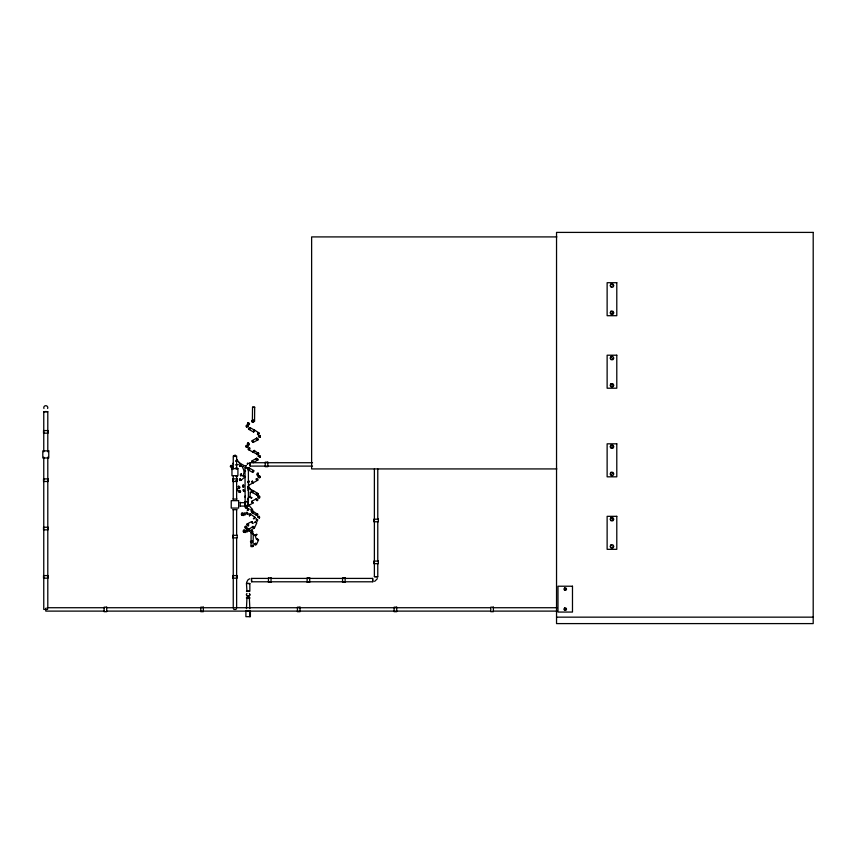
<?xml version="1.0" encoding="UTF-8"?>
<svg xmlns="http://www.w3.org/2000/svg" width="856" height="856" viewBox="0 0 856 856"><rect width="100%" height="100%" fill="white"/><g stroke="black" fill="none" stroke-linecap="round" stroke-linejoin="round"><path stroke-width="1.28" d="M252.509 545.679L252.82 546.62L251.022 546.62L251.118 532.357M252.381 421.099L252.541 407.189L254.681 407.221L254.553 421.141L252.873 422.179L252.113 420.435L253.323 421.312L253.419 422.179L252.681 421.922M252.06 546.299L253.098 546.288L253.248 533.641M250.016 497.529L250.252 492.072L252.338 492.307L251.45 492.307M245.265 502.804L245.33 506.067M238.289 487.171L238.45 486.219M239.423 488.123L239.091 486.219M242.601 486.069L242.762 485.106L243.66 485.138L243.04 486.989M236.748 476.557L236.909 475.583M240.322 474.823L241.071 473.86L241.306 475.797L240.429 475.722M254.5 431.039L254.146 430.194L253.825 431.895M258.598 434.538L257.517 434.548L258.362 432.836M258.726 433.692L258.887 432.836L254.66 430.194M258.266 454.761L252.948 452.118L253.119 451.262L254.296 450.417L258.961 453.915M248.657 486.882L248.026 488.733M253.74 471.485L253.451 470.64L252.595 472.341L253.879 470.629L249.353 468.093L248.497 469.826M257.378 474.984L257.752 473.282M258.041 474.138L258.234 473.282L257.196 473.282L256.875 474.984M240.322 491.451L240.097 492.414L238.984 492.371L239.252 490.531M247.876 510.272L248.711 508.55L249.117 509.416L247.384 510.283L247.651 509.416M257.603 495.207L252.242 492.564L252.445 491.719L253.558 490.863L257.913 493.505L257.709 494.351M252.274 492.575L253.558 490.863L248.625 488.316M244.666 530.527L244.966 532.432M257.977 514.574L252.745 511.075L251.899 512.798L257.271 515.43M252.103 511.942L252.327 512.798L253.173 511.075M249.899 530.335L248.914 531.298L248.604 529.383L249.364 529.383M242.815 513.525L243.104 515.43L244.452 514.477L243.906 513.504L242.794 513.504L242.227 514.477L242.772 515.451L243.885 515.451L243.575 513.525M246.988 505.661L246.806 506.388L247.48 506.388M248.347 505.661L248.529 504.933L247.47 505.072M250.829 510.946L252.552 509.491L251.504 510.946M253.301 491.719L253.526 490.852M243.864 476.278L243.029 476.022L244.399 470.832L245.608 471.089M248.7 448.737L248.454 449.593L253.012 452.129L253.258 451.262M254.232 450.406L253.376 452.129M246.549 582.487L247.94 579.897L249.588 578.795M256.308 439.021L256.575 438.165L258.287 439.021L258.009 439.866L257.025 439.866M259.85 435.522L260.299 437.234L258.897 437.234L258.501 436.378L258.854 435.522L260.256 435.533L259.978 437.234M230.446 466.381L230.735 465.504L232.072 465.493L232.532 466.381M232.8 464.038L233.089 463.16M232.137 467.258L231.719 465.504M240.868 479.628L239.819 480.601L239.391 479.628L240.45 478.654M256.158 459.244L256.436 458.388L258.159 459.244L257.87 460.089L256.875 460.089M258.351 456.601L258.63 455.745L260.042 455.756L260.074 457.457M256.008 479.467L256.297 478.611L258.031 479.467L257.731 480.312L256.725 480.312M258.116 476.824L258.416 475.968L259.817 475.979L260.192 476.824L259.839 477.68L258.437 477.669M255.858 499.69L256.158 498.834L257.891 499.69L257.592 500.535L256.565 500.535M258.202 497.892L258.191 496.191L259.593 496.191L259.261 497.892M259.379 518.115L259.368 516.414L257.956 516.414L257.635 517.27L258.319 516.414M237.369 475.583L237.026 476.45L235.999 476.45M235.657 468.564L236.834 467.59M251.653 421.312L252.766 420.178L253.558 420.51L253.569 422.104L251.974 422.104M252.349 421.12L252.67 420.328M248.807 524.856L248.443 525.745L246.721 524.856L247.084 523.979L248.133 523.979M564.532 588.714C564.446 591.774 567.592 587.676 564.66 588.553M564.532 608.766L564.532 609.568M245.479 506.121L245.469 507.875L246.838 507.875L247.213 506.998L246.507 507.875M248.593 505.511L248.968 504.633M246.817 531.811L247.224 530.859M248.732 485.277L249.117 484.4M243.04 486.069L243.457 485.138L243.735 487.021L242.826 486.989M245.961 465.664L245.565 466.541L246.314 465.664M247.138 464.177L247.544 463.289L248.604 463.289M248.775 443.066L247.694 443.066L247.288 443.943L247.951 444.82L249.032 444.82L249.438 443.943M247.951 446.308L247.544 447.196L246.186 447.185L246.218 445.43L247.288 445.43M254.628 544.149L256.393 544.673L258.533 540.093L257.346 539.034M239.616 488.027L240.012 487.171L238.268 486.315L238.535 488.027M253.761 527.713L254.532 527.713L256.704 523.144L255.516 522.085M246.464 425.207L246.421 426.962L247.791 426.962L248.208 426.085L247.544 425.207M248.936 422.832L247.855 422.832L247.438 423.72L248.09 424.597L249.182 424.597L249.599 423.72M243.446 514.167L242.901 513.193L241.799 513.193L241.874 515.141L242.89 515.141M245.501 514.831L245.972 513.846M243.628 530.206L243.682 532.154M247.288 531.833L247.748 530.859M239.07 462.786L243.767 465.364L242.73 467.076M235.764 456.59L235.389 455.146L234.105 455.488L233.977 456.59M236.994 461.095L236.609 459.651M245.126 496.084L244.998 497.186L245.469 496.138M248.015 501.702L247.994 501.509M240.739 474.823L241.371 473.935L240.59 475.722M377.389 578.656L374.639 581.406M250.08 514.948L250.519 514.146L254.906 517.259L254.467 518.062M255.591 535.835L250.969 532.742L252.06 531.127M255.388 535.835L256.682 534.219L256.244 535.032M241.799 513.193L241.232 514.167L241.777 515.141M254.435 543.614L256.201 544.149L255.131 545.186L254.574 544.149L255.698 543.1M245.33 503.435L245.137 505.019L246.699 506.067A1.691 1.68 -90 0 0 247.876 503.178A1.691 1.691 0 0 1 248.037 505.404A1.691 1.691 0 0 1 245.854 505.832A1.691 1.691 0 0 1 245.137 503.724L245.512 505.564M237.155 488.787L236.513 489.707L236.898 490.627L237.925 490.627M240.012 492.371L240.664 491.451M249.128 429.37L249.995 427.636L254.585 430.183L253.718 431.906M254.243 430.183L253.376 431.906L248.786 429.37M248.818 449.593L249.31 447.87M253.494 470.629L252.638 472.351L248.112 469.826M230.981 465.493L230.339 466.381L230.788 467.269L231.88 467.269M252.317 512.787L252.98 511.942M257.142 513.718L256.265 515.43L255.88 514.574L257.624 513.728L256.704 515.43M257.453 493.505L256.586 495.207L256.19 494.351L256.886 493.505L257.945 493.505L258.309 494.351M245.554 526.354L244.87 527.232L245.233 528.099L246.603 528.109L246.967 527.232L246.282 528.099M248.112 530.517L248.796 529.639L248.433 528.762L247.395 528.762M245.811 506.121L245.116 506.998L245.779 507.875M247.726 508.539L247.384 510.283M254.125 451.262L252.948 452.118M258.063 453.059L257.207 454.771L256.811 453.915L258.566 453.059L257.709 454.771M246.571 445.441L245.875 446.308L246.475 447.196M247.191 447.185L247.887 446.308M246.828 425.207L246.132 426.085L246.71 426.962M258.501 436.378L259.175 435.533M258.277 456.601L258.972 455.756M259.743 457.446L260.427 456.601L259.636 455.745M257.945 474.984L258.255 473.282M258.063 476.824L258.758 475.979M259.496 477.669L260.192 476.824L259.421 475.968M257.838 497.047L258.533 496.191M259.015 518.115L259.721 517.27L258.994 516.414M246.86 505.297L246.678 506.024L247.866 506.249M253.098 546.288L251.204 545.903M247.48 499.915C249.085 492.789 254.157 501.038 250.038 496.876M236.459 460.549L237.005 459.897L241.392 464.936L239.99 466.253M239.691 466.253L241.392 464.936M247.983 502.065L248.465 501.07M239.766 478.868L240.9 480.387L244.816 477.038L243.275 475.508L244.816 477.038M248.422 487.802L249.117 487.246L252.178 491.633L251.482 492.189M250.412 492.756L252.178 491.633M235.86 460.549L237.005 459.897M253.686 527.178L254.179 527.981L249.631 531.137L248.508 529.543L253.055 526.387M245.512 476.985L245.073 477.477M248.058 487.802L249.117 487.246M245.094 471.089L244.409 471.495L242.237 466.638L244.26 465.803L243.575 466.22M254.339 518.608L255.142 517.527L253.355 518.608M254.735 522.609L255.634 522.074M256.115 535.567L256.928 534.486L255.056 535.032L256.276 538.97M256.575 539.569L257.474 539.023M256.254 498.823L251.718 501.349L252.969 503.093L251.707 501.338L251.953 502.215M248.7 485.277L257.624 480.323L256.768 478.6M252.295 460.892L253.151 462.625L252.424 460.892L252.039 461.759L253.194 462.636L257.752 460.1L256.554 458.377L251.953 460.892L252.22 461.759M248.54 505.511L252.969 503.093L252.103 501.349M248.144 481.628L249.342 481.147L247.694 482.121M43.763 451.797L43.763 411.725L45.785 411.533L47.797 411.725L47.797 451.797M245.137 501.627L245.009 467.793L248.39 467.793L248.39 501.691C239.316 502.344 250.359 500.6 248.047 502.205M246.956 591.1L246.453 583.482L249.845 583.482L249.845 591.218L246.453 591.218L249.342 591.1M246.956 597.863L246.453 608.659M235.304 464.915L238.364 464.615M254.714 407.242L252.541 407.189M254.093 421.099L253.515 421.152M556.86 236.909L311.627 236.909L311.627 468.928L556.86 468.928M47.797 411.725L43.923 411.8M249.096 427.625L250.091 427.625L250.391 428.503L249.695 429.38L248.689 429.38L248.401 428.503M248.754 447.859L249.759 447.859L250.07 448.737L249.374 449.603L248.368 449.603L248.058 448.737M235.71 461.438L236.395 461.438M312.515 462.721L250.08 462.721L250.08 466.103L312.515 466.103M233.003 467.59L231.826 468.564L232.211 469.548M233.249 467.676L231.516 468.564L231.965 469.463M236.17 467.75L235.989 468.564M248.411 468.082L249.428 468.082L249.749 468.96L248.037 469.837M243.029 476.022L245.073 476.525L244.238 476.278M235.443 480.944L236.524 481.008M252.306 481.115L251.953 481.992L253.087 482.87L252.306 481.115L253.055 482.859M248.165 487.096L247.951 486.914M247.973 487.62L247.855 486.914M238.182 488.787L236.866 488.851L237.133 490.563M243.35 489.921L244.634 491.333L244.163 490.627M247.716 490.06L248.743 490.06M240.279 490.531L239.166 490.488L239.402 492.414M249.856 497.411L251.942 497.636L251.054 497.636M258.587 497.903L259.614 497.903L259.924 497.047L259.208 496.191M232.843 499.059L237.026 499.059M240.258 502.675L245.33 502.675M240.258 506.067L246.528 506.121M232.843 509.684L237.026 509.684M244.463 512.872L245.447 512.872M250.519 514.146L249.417 515.751M254.906 517.259L253.815 518.864M256.03 519.057L257.763 519.913L257.442 520.758L256.415 520.758M254.735 522.085L256.704 522.609M252.852 523.305L251.782 522.438L252.06 521.572L252.852 523.305L252.006 521.582M246.603 526.354L245.233 526.344L245.554 528.109M254.179 527.981L252.927 526.387M246.239 529.885L246.699 529.896M251.568 530.977L252.274 531.127M252.06 531.458L252.852 531.458L252.969 532.357M244.698 532.154L243.586 532.154L243.051 531.18L243.607 530.206L244.72 530.206L245.265 531.18M245.736 532.453L244.634 532.453L244.088 531.48L244.656 530.506L245.758 530.506L246.303 531.48M256.565 539.034L258.523 539.569M257.752 540.093L258.533 540.093M251.728 542.34L250.423 541.752L252.52 541.388M268.838 578.41L251.536 578.41L251.536 581.791L372.692 581.791L372.692 578.41L271.502 578.41M47.112 607.728L104.518 607.728M107.182 607.728L490.285 607.728M492.949 607.728L557.021 607.728M47.636 609.418L43.763 609.418L43.763 457.147M233.742 609.418L236.138 609.418M104.518 611.109L45.785 611.109L45.785 608.231M107.182 611.109L490.285 611.109M492.949 611.109L557.021 611.109M556.539 617.155L813.2 617.155M245.019 467.633L248.379 467.965M374.404 576.548L377.753 576.88M246.475 583.321L249.824 583.642M249.342 597.863L249.845 608.659M247.737 481.457L249.503 481.81L247.951 481.628M565.442 608.391L565.934 609.568L564.832 609.857M253.462 419.996L254.585 421.12M248.154 505.072L248.775 505.661M251.247 542.8L251.14 541.013L252.327 541.013L252.37 541.752M240.269 464.787L241.264 466.413L239.819 464.787M248.529 504.933L252.552 509.491M251.204 509.416L252.317 511.021L251.065 509.416M248.615 424.587L247.866 422.843M248.251 443.066L249.01 444.82M248.475 444.82L247.716 443.066M256.511 519.046L257.356 520.78M256.329 519.913L256.961 520.78M252.456 523.305L251.6 521.582L247.138 523.99L247.94 525.734M256.639 498.823L257.495 500.546M256.661 479.467L257.271 480.323M252.081 481.992L252.691 482.859M257.014 438.154L257.881 439.877L253.258 442.402L252.381 440.669M249.278 530.335L249.77 531.137M245.426 530.527L245.95 531.48M244.623 530.206L245.148 531.18M242.804 513.193L243.329 514.167M240.536 479.628L240.9 480.387M259.282 433.692L258.876 432.847L257.806 432.847L257.517 434.538M246.71 529.639L247.063 530.517M254.532 527.713L253.344 526.643L252.777 527.178M247.833 425.207L248.122 426.085M256.982 439.021L256.704 438.154L252.071 440.669L252.349 441.536M256.554 458.377L256.821 459.244M248.219 524.856L248.39 525.734M247.566 463.299L247.694 464.177M248.422 528.74L248.55 529.639M249.064 423.72L249.171 424.587M372.531 578.421L372.863 581.77M249.92 462.743L250.252 466.092M251.364 578.421L251.696 581.77M252.028 530.977L251.685 532.892L251.15 531.929M377.774 468.992L377.774 519.528M377.774 522.192L377.774 560.755M377.774 563.419L377.774 576.719L374.382 576.719L374.382 468.992M249.845 611.334L249.845 616.673M240.258 502.279L240.258 506.463M236.631 469.067L236.631 456.034L233.249 456.034L233.249 469.067M236.631 475.594L236.631 499.059M236.631 509.684L236.631 534.957M236.631 537.611L236.631 608.092M233.249 475.594L233.249 499.059M233.249 509.684L233.249 608.092M47.797 457.147L47.797 608.092M43.923 408.473A2.012 2.012 0 0 1 45.785 405.68A2.012 2.012 0 0 1 47.636 408.473M249.834 594.599A1.691 1.68 0 0 1 248.144 596.268A1.691 1.68 0 0 1 246.464 594.599M249.342 593.401A1.691 1.691 0 0 1 249.342 595.797A1.691 1.691 0 0 1 246.956 595.797A1.691 1.691 0 0 1 246.956 593.401M611.666 286.696A1.124 1.124 0 0 1 611.163 286.396M611.398 284.62A1.124 1.124 0 0 1 613.089 285.604M613.089 312.804A1.124 1.124 0 0 1 611.398 313.778M611.163 312.001A1.124 1.124 0 0 1 612.757 312.001M613.089 358.108A1.124 1.124 0 0 1 611.398 359.081M611.163 357.305A1.124 1.124 0 0 1 611.666 357.016M613.046 385.596A1.124 1.124 0 0 1 612.522 386.281M611.666 386.388A1.124 1.124 0 0 1 610.874 385.596M610.981 384.74A1.124 1.124 0 0 1 611.666 384.216M612.522 384.323A1.124 1.124 0 0 1 612.939 384.74M612.939 447.281A1.124 1.124 0 0 1 612.522 447.699M611.666 447.816A1.124 1.124 0 0 1 610.981 447.281M610.874 446.425A1.124 1.124 0 0 1 611.666 445.634M612.522 445.741A1.124 1.124 0 0 1 613.046 446.425M611.666 475.005A1.124 1.124 0 0 1 611.163 474.716M611.398 472.94A1.124 1.124 0 0 1 613.089 473.924M612.757 520.02A1.124 1.124 0 0 1 611.163 520.02M611.398 518.255A1.124 1.124 0 0 1 613.089 519.228M613.089 546.428A1.124 1.124 0 0 1 611.398 547.401M611.163 545.625A1.124 1.124 0 0 1 611.666 545.336M243.35 489.664L243.125 490.627L244.281 491.59L244.506 490.627L243.35 489.664M246.731 512.402L246.496 513.354L247.791 514.306L247.502 512.402L246.731 512.402M249.813 513.996L249.449 515.911L250.316 514.948L249.813 513.996M611.034 283.989L610.103 285.604L611.034 287.209L612.885 287.209L613.816 285.604L612.885 283.989L611.034 283.989M611.034 311.188L610.103 312.804L611.034 314.409L612.885 314.409L613.816 312.804L612.885 311.188L611.034 311.188M611.034 356.492L610.103 358.108L611.034 359.713L612.885 359.713L613.816 358.108L612.885 356.492L611.034 356.492M611.034 383.691L610.103 385.307L611.034 386.912L612.885 386.912L613.816 385.307L612.885 383.691L611.034 383.691M611.034 445.109L610.103 446.725L611.034 448.33L612.885 448.33L613.816 446.725L612.885 445.109L611.034 445.109M611.034 472.309L610.103 473.924L611.034 475.529L612.885 475.529L613.816 473.924L612.885 472.309L611.034 472.309M564.575 587.965L563.901 589.121L564.575 590.276L565.902 590.276L566.565 589.121L565.902 587.965L564.575 587.965M611.034 517.613L610.103 519.228L611.034 520.833L612.885 520.833L613.816 519.228L612.885 517.613L611.034 517.613M564.575 608.017L563.901 609.162L564.575 610.317L565.902 610.317L566.565 609.162L565.902 608.017L564.575 608.017M611.034 544.812L610.103 546.428L611.034 548.033L612.885 548.033L613.816 546.428L612.885 544.812L611.034 544.812M249.845 597.98L246.453 597.98L249.845 597.98M813.2 232.404L556.539 232.404L556.539 623.596L813.2 623.596L813.2 232.404M616.791 282.705L607.129 282.705L607.129 315.704L616.791 315.704L616.791 282.705M616.791 355.208L607.129 355.208L607.129 388.207L616.791 388.207L616.791 355.208M48.032 430.579L43.528 430.579L43.528 433.157L48.032 433.157L48.032 430.579M252.552 440.658L252.124 441.536L253.312 442.413L252.552 440.658M616.791 443.825L607.129 443.825L607.129 476.824L616.791 476.824L616.791 443.825M48.76 450.877L42.8 450.877L42.8 457.971L48.76 457.971L48.76 450.877M267.81 462.154L265.232 462.154L265.232 466.67L267.81 466.67L267.81 462.154M237.915 468.607L231.955 468.607L231.955 475.69L237.915 475.69L237.915 468.607M48.032 478.911L43.528 478.911L43.528 481.489L48.032 481.489L48.032 478.911M237.198 478.911L232.682 478.911L232.682 481.489L237.198 481.489L237.198 478.911M238.642 500.664L231.227 500.664L231.227 508.079L238.642 508.079L238.642 500.664M246.774 512.551L247.898 514.156L246.774 512.551M616.791 516.329L607.129 516.329L607.129 549.327L616.791 549.327L616.791 516.329M378.331 519.196L373.826 519.196L373.826 521.775L378.331 521.775L378.331 519.196M48.032 527.253L43.528 527.253L43.528 529.832L48.032 529.832L48.032 527.253M237.198 535.31L232.682 535.31L232.682 537.889L237.198 537.889L237.198 535.31M378.331 561.087L373.826 561.087L373.826 563.665L378.331 563.665L378.331 561.087M48.032 575.585L43.528 575.585L43.528 578.164L48.032 578.164L48.032 575.585M237.198 575.585L232.682 575.585L232.682 578.164L237.198 578.164L237.198 575.585M271.031 577.843L268.452 577.843L268.452 582.358L271.031 582.358L271.031 577.843M309.701 577.843L307.122 577.843L307.122 582.358L309.701 582.358L309.701 577.843M345.139 577.843L342.56 577.843L342.56 582.358L345.139 582.358L345.139 577.843M572.482 586.221L557.984 586.221L557.984 612.061L572.482 612.061L572.482 586.221M106.69 607.172L104.111 607.172L104.111 611.676L106.69 611.676L106.69 607.172M203.354 607.172L200.775 607.172L200.775 611.676L203.354 611.676L203.354 607.172M300.028 607.172L297.449 607.172L297.449 611.676L300.028 611.676L300.028 607.172M396.703 607.172L394.124 607.172L394.124 611.676L396.703 611.676L396.703 607.172M493.377 607.172L490.798 607.172L490.798 611.676L493.377 611.676L493.377 607.172M250.401 610.874L245.897 610.874L245.897 616.673L250.401 616.673L250.401 610.874"/></g></svg>
